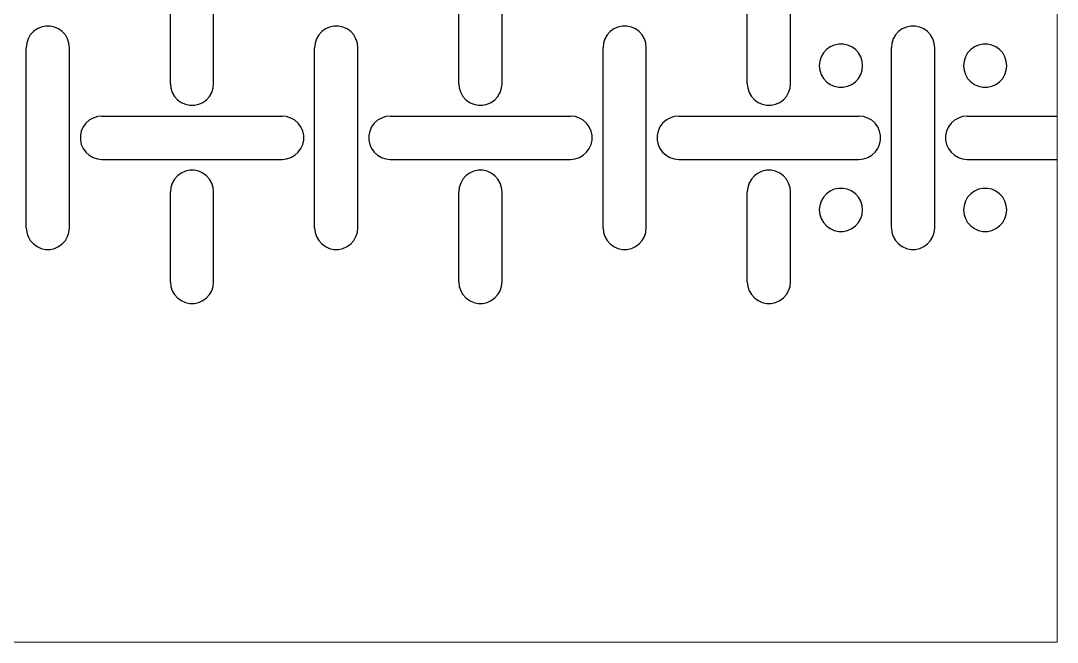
# Model space of a CAD drawing. Header units: metres. Extents: x 0 to 140, y -25 to 325.
# Drawn here: x 68.1 to 140, y -25 to 18.1 of the extents above; entities that cross this region are included whole.
import ezdxf

# ---------------------------------------------------------------- set-up
doc = ezdxf.new("R2010")
doc.units = ezdxf.units.M

msp = doc.modelspace()

# ---------------------------------------------------------------- linework, layer by layer
at = {"lineweight": 0}
for p, q in [((140, -25), (140, 325)), ((0, -25), (140, -25))]:
    msp.add_line(p, q, dxfattribs=at)
for p, q in [((78.5, 13.75), (78.5, 26.25)), ((81.5, 13.75), (81.5, 26.25)), ((98.5, 13.75), (98.5, 26.25)), ((101.5, 13.75), (101.5, 26.25)), ((118.5, 13.75), (118.5, 26.25)), ((121.5, 13.75), (121.5, 26.25)), ((68.996, 17.365), (68.786, 17.132)), ((69.25, 17.549), (68.996, 17.365)), ((69.536, 17.677), (69.25, 17.549)), ((69.843, 17.742), (69.536, 17.677)), ((70.157, 17.742), (69.843, 17.742)), ((70.464, 17.677), (70.157, 17.742)), ((70.75, 17.549), (70.464, 17.677)), ((71.004, 17.365), (70.75, 17.549)), ((71.214, 17.132), (71.004, 17.365)), ((88.996, 17.365), (88.786, 17.132)), ((89.25, 17.549), (88.996, 17.365)), ((89.536, 17.677), (89.25, 17.549)), ((89.843, 17.742), (89.536, 17.677)), ((90.157, 17.742), (89.843, 17.742)), ((90.464, 17.677), (90.157, 17.742)), ((90.75, 17.549), (90.464, 17.677)), ((91.004, 17.365), (90.75, 17.549)), ((91.214, 17.132), (91.004, 17.365)), ((108.996, 17.365), (108.786, 17.132)), ((109.25, 17.549), (108.996, 17.365)), ((109.536, 17.677), (109.25, 17.549)), ((109.843, 17.742), (109.536, 17.677)), ((110.157, 17.742), (109.843, 17.742)), ((110.464, 17.677), (110.157, 17.742)), ((110.75, 17.549), (110.464, 17.677)), ((111.004, 17.365), (110.75, 17.549)), ((111.214, 17.132), (111.004, 17.365)), ((128.996, 17.365), (128.786, 17.132)), ((129.25, 17.549), (128.996, 17.365)), ((129.536, 17.677), (129.25, 17.549)), ((129.843, 17.742), (129.536, 17.677)), ((130.157, 17.742), (129.843, 17.742)), ((130.464, 17.677), (130.157, 17.742)), ((130.75, 17.549), (130.464, 17.677)), ((131.004, 17.365), (130.75, 17.549)), ((131.214, 17.132), (131.004, 17.365)), ((68.533, 16.562), (68.5, 16.25)), ((68.63, 16.86), (68.533, 16.562)), ((68.786, 17.132), (68.63, 16.86)), ((71.37, 16.86), (71.214, 17.132)), ((71.467, 16.562), (71.37, 16.86)), ((71.5, 16.25), (71.467, 16.562)), ((88.533, 16.562), (88.5, 16.25)), ((88.63, 16.86), (88.533, 16.562)), ((88.786, 17.132), (88.63, 16.86)), ((91.37, 16.86), (91.214, 17.132)), ((91.467, 16.562), (91.37, 16.86)), ((91.5, 16.25), (91.467, 16.562)), ((108.533, 16.562), (108.5, 16.25)), ((108.63, 16.86), (108.533, 16.562)), ((108.786, 17.132), (108.63, 16.86)), ((111.37, 16.86), (111.214, 17.132)), ((111.467, 16.562), (111.37, 16.86)), ((111.5, 16.25), (111.467, 16.562)), ((128.533, 16.562), (128.5, 16.25)), ((128.63, 16.86), (128.533, 16.562)), ((128.786, 17.132), (128.63, 16.86)), ((131.37, 16.86), (131.214, 17.132)), ((131.467, 16.562), (131.37, 16.86)), ((131.5, 16.25), (131.467, 16.562)), ((68.5, 3.75), (68.5, 16.25)), ((71.5, 3.75), (71.5, 16.25)), ((88.5, 3.75), (88.5, 16.25)), ((91.5, 3.75), (91.5, 16.25)), ((108.5, 3.75), (108.5, 16.25)), ((111.5, 3.75), (111.5, 16.25)), ((123.786, 15.882), (123.63, 15.61)), ((123.996, 16.115), (123.786, 15.882)), ((124.25, 16.299), (123.996, 16.115)), ((124.536, 16.427), (124.25, 16.299)), ((124.843, 16.492), (124.536, 16.427)), ((125.157, 16.492), (124.843, 16.492)), ((125.464, 16.427), (125.157, 16.492)), ((125.75, 16.299), (125.464, 16.427)), ((126.004, 16.115), (125.75, 16.299)), ((126.214, 15.882), (126.004, 16.115)), ((126.37, 15.61), (126.214, 15.882)), ((128.5, 3.75), (128.5, 16.25)), ((131.5, 3.75), (131.5, 16.25)), ((133.786, 15.882), (133.63, 15.61)), ((133.996, 16.115), (133.786, 15.882)), ((134.25, 16.299), (133.996, 16.115)), ((134.536, 16.427), (134.25, 16.299)), ((134.843, 16.492), (134.536, 16.427)), ((135.157, 16.492), (134.843, 16.492)), ((135.464, 16.427), (135.157, 16.492)), ((135.75, 16.299), (135.464, 16.427)), ((136.004, 16.115), (135.75, 16.299)), ((136.214, 15.882), (136.004, 16.115)), ((136.37, 15.61), (136.214, 15.882)), ((123.533, 15.312), (123.5, 15)), ((123.63, 15.61), (123.533, 15.312)), ((126.467, 15.312), (126.37, 15.61)), ((126.5, 15), (126.467, 15.312)), ((133.533, 15.312), (133.5, 15)), ((133.63, 15.61), (133.533, 15.312)), ((136.467, 15.312), (136.37, 15.61)), ((136.5, 15), (136.467, 15.312)), ((123.5, 15), (123.533, 14.688)), ((123.533, 14.688), (123.63, 14.39)), ((123.63, 14.39), (123.786, 14.118)), ((126.214, 14.118), (126.37, 14.39)), ((126.37, 14.39), (126.467, 14.688)), ((126.467, 14.688), (126.5, 15)), ((133.5, 15), (133.533, 14.688)), ((133.533, 14.688), (133.63, 14.39)), ((133.63, 14.39), (133.786, 14.118)), ((136.214, 14.118), (136.37, 14.39)), ((136.37, 14.39), (136.467, 14.688)), ((136.467, 14.688), (136.5, 15)), ((78.5, 13.75), (78.533, 13.438)), ((81.467, 13.438), (81.5, 13.75)), ((98.5, 13.75), (98.533, 13.438)), ((101.467, 13.438), (101.5, 13.75)), ((118.5, 13.75), (118.533, 13.438)), ((121.467, 13.438), (121.5, 13.75)), ((123.786, 14.118), (123.996, 13.885)), ((123.996, 13.885), (124.25, 13.701)), ((124.25, 13.701), (124.536, 13.573)), ((125.464, 13.573), (125.75, 13.701)), ((125.75, 13.701), (126.004, 13.885)), ((126.004, 13.885), (126.214, 14.118)), ((133.786, 14.118), (133.996, 13.885)), ((133.996, 13.885), (134.25, 13.701)), ((134.25, 13.701), (134.536, 13.573)), ((135.464, 13.573), (135.75, 13.701)), ((135.75, 13.701), (136.004, 13.885)), ((136.004, 13.885), (136.214, 14.118)), ((78.533, 13.438), (78.63, 13.14)), ((78.63, 13.14), (78.786, 12.868)), ((81.214, 12.868), (81.37, 13.14)), ((81.37, 13.14), (81.467, 13.438)), ((98.533, 13.438), (98.63, 13.14)), ((98.63, 13.14), (98.786, 12.868)), ((101.214, 12.868), (101.37, 13.14)), ((101.37, 13.14), (101.467, 13.438)), ((118.533, 13.438), (118.63, 13.14)), ((118.63, 13.14), (118.786, 12.868)), ((121.214, 12.868), (121.37, 13.14)), ((121.37, 13.14), (121.467, 13.438)), ((124.536, 13.573), (124.843, 13.508)), ((124.843, 13.508), (125.157, 13.508)), ((125.157, 13.508), (125.464, 13.573)), ((134.536, 13.573), (134.843, 13.508)), ((134.843, 13.508), (135.157, 13.508)), ((135.157, 13.508), (135.464, 13.573)), ((78.786, 12.868), (78.996, 12.635)), ((78.996, 12.635), (79.25, 12.451)), ((79.25, 12.451), (79.536, 12.323)), ((79.536, 12.323), (79.843, 12.258)), ((79.843, 12.258), (80.157, 12.258)), ((80.157, 12.258), (80.464, 12.323)), ((80.464, 12.323), (80.75, 12.451)), ((80.75, 12.451), (81.004, 12.635)), ((81.004, 12.635), (81.214, 12.868)), ((98.786, 12.868), (98.996, 12.635)), ((98.996, 12.635), (99.25, 12.451)), ((99.25, 12.451), (99.536, 12.323)), ((99.536, 12.323), (99.843, 12.258)), ((99.843, 12.258), (100.157, 12.258)), ((100.157, 12.258), (100.464, 12.323)), ((100.464, 12.323), (100.75, 12.451)), ((100.75, 12.451), (101.004, 12.635)), ((101.004, 12.635), (101.214, 12.868)), ((118.786, 12.868), (118.996, 12.635)), ((118.996, 12.635), (119.25, 12.451)), ((119.25, 12.451), (119.536, 12.323)), ((119.536, 12.323), (119.843, 12.258)), ((119.843, 12.258), (120.157, 12.258)), ((120.157, 12.258), (120.464, 12.323)), ((120.464, 12.323), (120.75, 12.451)), ((120.75, 12.451), (121.004, 12.635)), ((121.004, 12.635), (121.214, 12.868)), ((72.635, 11.004), (72.451, 10.75)), ((72.868, 11.214), (72.635, 11.004)), ((73.14, 11.37), (72.868, 11.214)), ((73.438, 11.467), (73.14, 11.37)), ((73.75, 11.5), (73.438, 11.467)), ((73.75, 11.5), (86.25, 11.5)), ((86.562, 11.467), (86.25, 11.5)), ((86.86, 11.37), (86.562, 11.467)), ((87.132, 11.214), (86.86, 11.37)), ((87.365, 11.004), (87.132, 11.214)), ((87.549, 10.75), (87.365, 11.004)), ((92.635, 11.004), (92.451, 10.75)), ((92.868, 11.214), (92.635, 11.004)), ((93.14, 11.37), (92.868, 11.214)), ((93.438, 11.467), (93.14, 11.37)), ((93.75, 11.5), (93.438, 11.467)), ((93.75, 11.5), (106.25, 11.5)), ((106.562, 11.467), (106.25, 11.5)), ((106.86, 11.37), (106.562, 11.467)), ((107.132, 11.214), (106.86, 11.37)), ((107.365, 11.004), (107.132, 11.214)), ((107.549, 10.75), (107.365, 11.004)), ((112.635, 11.004), (112.451, 10.75)), ((112.868, 11.214), (112.635, 11.004)), ((113.14, 11.37), (112.868, 11.214)), ((113.438, 11.467), (113.14, 11.37)), ((113.75, 11.5), (113.438, 11.467)), ((113.75, 11.5), (126.25, 11.5)), ((126.562, 11.467), (126.25, 11.5)), ((126.86, 11.37), (126.562, 11.467)), ((127.132, 11.214), (126.86, 11.37)), ((127.365, 11.004), (127.132, 11.214)), ((127.549, 10.75), (127.365, 11.004)), ((132.635, 11.004), (132.451, 10.75)), ((132.868, 11.214), (132.635, 11.004)), ((133.14, 11.37), (132.868, 11.214)), ((133.438, 11.467), (133.14, 11.37)), ((133.75, 11.5), (133.438, 11.467)), ((133.75, 11.5), (140, 11.5)), ((72.323, 10.464), (72.258, 10.157)), ((72.258, 10.157), (72.258, 9.843)), ((72.451, 10.75), (72.323, 10.464)), ((87.677, 10.464), (87.549, 10.75)), ((87.742, 10.157), (87.677, 10.464)), ((87.742, 9.843), (87.742, 10.157)), ((92.323, 10.464), (92.258, 10.157)), ((92.258, 10.157), (92.258, 9.843)), ((92.451, 10.75), (92.323, 10.464)), ((107.677, 10.464), (107.549, 10.75)), ((107.742, 10.157), (107.677, 10.464)), ((107.742, 9.843), (107.742, 10.157)), ((112.323, 10.464), (112.258, 10.157)), ((112.258, 10.157), (112.258, 9.843)), ((112.451, 10.75), (112.323, 10.464)), ((127.677, 10.464), (127.549, 10.75)), ((127.742, 10.157), (127.677, 10.464)), ((127.742, 9.843), (127.742, 10.157)), ((132.323, 10.464), (132.258, 10.157)), ((132.258, 10.157), (132.258, 9.843)), ((132.451, 10.75), (132.323, 10.464)), ((72.258, 9.843), (72.323, 9.536)), ((72.323, 9.536), (72.451, 9.25)), ((87.549, 9.25), (87.677, 9.536)), ((87.677, 9.536), (87.742, 9.843)), ((92.258, 9.843), (92.323, 9.536)), ((92.323, 9.536), (92.451, 9.25)), ((107.549, 9.25), (107.677, 9.536)), ((107.677, 9.536), (107.742, 9.843)), ((112.258, 9.843), (112.323, 9.536)), ((112.323, 9.536), (112.451, 9.25)), ((127.549, 9.25), (127.677, 9.536)), ((127.677, 9.536), (127.742, 9.843)), ((132.258, 9.843), (132.323, 9.536)), ((132.323, 9.536), (132.451, 9.25)), ((72.451, 9.25), (72.635, 8.996)), ((72.635, 8.996), (72.868, 8.786)), ((72.868, 8.786), (73.14, 8.63)), ((73.14, 8.63), (73.438, 8.533)), ((86.562, 8.533), (86.86, 8.63)), ((86.86, 8.63), (87.132, 8.786)), ((87.132, 8.786), (87.365, 8.996)), ((87.365, 8.996), (87.549, 9.25)), ((92.451, 9.25), (92.635, 8.996)), ((92.635, 8.996), (92.868, 8.786)), ((92.868, 8.786), (93.14, 8.63)), ((93.14, 8.63), (93.438, 8.533)), ((106.562, 8.533), (106.86, 8.63)), ((106.86, 8.63), (107.132, 8.786)), ((107.132, 8.786), (107.365, 8.996)), ((107.365, 8.996), (107.549, 9.25)), ((112.451, 9.25), (112.635, 8.996)), ((112.635, 8.996), (112.868, 8.786)), ((112.868, 8.786), (113.14, 8.63)), ((113.14, 8.63), (113.438, 8.533)), ((126.562, 8.533), (126.86, 8.63)), ((126.86, 8.63), (127.132, 8.786)), ((127.132, 8.786), (127.365, 8.996)), ((127.365, 8.996), (127.549, 9.25)), ((132.451, 9.25), (132.635, 8.996)), ((132.635, 8.996), (132.868, 8.786)), ((132.868, 8.786), (133.14, 8.63)), ((133.14, 8.63), (133.438, 8.533)), ((73.438, 8.533), (73.75, 8.5)), ((73.75, 8.5), (86.25, 8.5)), ((86.25, 8.5), (86.562, 8.533)), ((93.438, 8.533), (93.75, 8.5)), ((93.75, 8.5), (106.25, 8.5)), ((106.25, 8.5), (106.562, 8.533)), ((113.438, 8.533), (113.75, 8.5)), ((113.75, 8.5), (126.25, 8.5)), ((126.25, 8.5), (126.562, 8.533)), ((133.438, 8.533), (133.75, 8.5)), ((133.75, 8.5), (140, 8.5)), ((78.996, 7.365), (78.786, 7.132)), ((79.25, 7.549), (78.996, 7.365)), ((79.536, 7.677), (79.25, 7.549)), ((79.843, 7.742), (79.536, 7.677)), ((80.157, 7.742), (79.843, 7.742)), ((80.464, 7.677), (80.157, 7.742)), ((80.75, 7.549), (80.464, 7.677)), ((81.004, 7.365), (80.75, 7.549)), ((81.214, 7.132), (81.004, 7.365)), ((98.996, 7.365), (98.786, 7.132)), ((99.25, 7.549), (98.996, 7.365)), ((99.536, 7.677), (99.25, 7.549)), ((99.843, 7.742), (99.536, 7.677)), ((100.157, 7.742), (99.843, 7.742)), ((100.464, 7.677), (100.157, 7.742)), ((100.75, 7.549), (100.464, 7.677)), ((101.004, 7.365), (100.75, 7.549)), ((101.214, 7.132), (101.004, 7.365)), ((118.996, 7.365), (118.786, 7.132)), ((119.25, 7.549), (118.996, 7.365)), ((119.536, 7.677), (119.25, 7.549)), ((119.843, 7.742), (119.536, 7.677)), ((120.157, 7.742), (119.843, 7.742)), ((120.464, 7.677), (120.157, 7.742)), ((120.75, 7.549), (120.464, 7.677)), ((121.004, 7.365), (120.75, 7.549)), ((121.214, 7.132), (121.004, 7.365)), ((78.533, 6.562), (78.5, 6.25)), ((78.63, 6.86), (78.533, 6.562)), ((78.786, 7.132), (78.63, 6.86)), ((81.37, 6.86), (81.214, 7.132)), ((81.467, 6.562), (81.37, 6.86)), ((81.5, 6.25), (81.467, 6.562)), ((98.533, 6.562), (98.5, 6.25)), ((98.63, 6.86), (98.533, 6.562)), ((98.786, 7.132), (98.63, 6.86)), ((101.37, 6.86), (101.214, 7.132)), ((101.467, 6.562), (101.37, 6.86)), ((101.5, 6.25), (101.467, 6.562)), ((118.533, 6.562), (118.5, 6.25)), ((118.63, 6.86), (118.533, 6.562)), ((118.786, 7.132), (118.63, 6.86)), ((121.37, 6.86), (121.214, 7.132)), ((121.467, 6.562), (121.37, 6.86)), ((121.5, 6.25), (121.467, 6.562)), ((124.843, 6.492), (124.536, 6.427)), ((125.157, 6.492), (124.843, 6.492)), ((125.464, 6.427), (125.157, 6.492)), ((134.843, 6.492), (134.536, 6.427)), ((135.157, 6.492), (134.843, 6.492)), ((135.464, 6.427), (135.157, 6.492)), ((78.5, 0), (78.5, 6.25)), ((81.5, 0), (81.5, 6.25)), ((98.5, 0), (98.5, 6.25)), ((101.5, 0), (101.5, 6.25)), ((118.5, 0), (118.5, 6.25)), ((121.5, 0), (121.5, 6.25)), ((123.786, 5.882), (123.63, 5.61)), ((123.996, 6.115), (123.786, 5.882)), ((124.25, 6.299), (123.996, 6.115)), ((124.536, 6.427), (124.25, 6.299)), ((125.75, 6.299), (125.464, 6.427)), ((126.004, 6.115), (125.75, 6.299)), ((126.214, 5.882), (126.004, 6.115)), ((126.37, 5.61), (126.214, 5.882)), ((133.786, 5.882), (133.63, 5.61)), ((133.996, 6.115), (133.786, 5.882)), ((134.25, 6.299), (133.996, 6.115)), ((134.536, 6.427), (134.25, 6.299)), ((135.75, 6.299), (135.464, 6.427)), ((136.004, 6.115), (135.75, 6.299)), ((136.214, 5.882), (136.004, 6.115)), ((136.37, 5.61), (136.214, 5.882)), ((123.533, 5.312), (123.5, 5)), ((123.63, 5.61), (123.533, 5.312)), ((126.467, 5.312), (126.37, 5.61)), ((126.5, 5), (126.467, 5.312)), ((133.533, 5.312), (133.5, 5)), ((133.63, 5.61), (133.533, 5.312)), ((136.467, 5.312), (136.37, 5.61)), ((136.5, 5), (136.467, 5.312)), ((123.5, 5), (123.533, 4.688)), ((123.533, 4.688), (123.63, 4.39)), ((123.63, 4.39), (123.786, 4.118)), ((126.214, 4.118), (126.37, 4.39)), ((126.37, 4.39), (126.467, 4.688)), ((126.467, 4.688), (126.5, 5)), ((133.5, 5), (133.533, 4.688)), ((133.533, 4.688), (133.63, 4.39)), ((133.63, 4.39), (133.786, 4.118)), ((136.214, 4.118), (136.37, 4.39)), ((136.37, 4.39), (136.467, 4.688)), ((136.467, 4.688), (136.5, 5)), ((68.5, 3.75), (68.533, 3.438)), ((71.467, 3.438), (71.5, 3.75)), ((88.5, 3.75), (88.533, 3.438)), ((91.467, 3.438), (91.5, 3.75)), ((108.5, 3.75), (108.533, 3.438)), ((111.467, 3.438), (111.5, 3.75)), ((123.786, 4.118), (123.996, 3.885)), ((123.996, 3.885), (124.25, 3.701)), ((124.25, 3.701), (124.536, 3.573)), ((125.464, 3.573), (125.75, 3.701)), ((125.75, 3.701), (126.004, 3.885)), ((126.004, 3.885), (126.214, 4.118)), ((128.5, 3.75), (128.533, 3.438)), ((131.467, 3.438), (131.5, 3.75)), ((133.786, 4.118), (133.996, 3.885)), ((133.996, 3.885), (134.25, 3.701)), ((134.25, 3.701), (134.536, 3.573)), ((135.464, 3.573), (135.75, 3.701)), ((135.75, 3.701), (136.004, 3.885)), ((136.004, 3.885), (136.214, 4.118)), ((68.533, 3.438), (68.63, 3.14)), ((68.63, 3.14), (68.786, 2.868)), ((71.214, 2.868), (71.37, 3.14)), ((71.37, 3.14), (71.467, 3.438)), ((88.533, 3.438), (88.63, 3.14)), ((88.63, 3.14), (88.786, 2.868)), ((91.214, 2.868), (91.37, 3.14)), ((91.37, 3.14), (91.467, 3.438)), ((108.533, 3.438), (108.63, 3.14)), ((108.63, 3.14), (108.786, 2.868)), ((111.214, 2.868), (111.37, 3.14)), ((111.37, 3.14), (111.467, 3.438)), ((124.536, 3.573), (124.843, 3.508)), ((124.843, 3.508), (125.157, 3.508)), ((125.157, 3.508), (125.464, 3.573)), ((128.533, 3.438), (128.63, 3.14)), ((128.63, 3.14), (128.786, 2.868)), ((131.214, 2.868), (131.37, 3.14)), ((131.37, 3.14), (131.467, 3.438)), ((134.536, 3.573), (134.843, 3.508)), ((134.843, 3.508), (135.157, 3.508)), ((135.157, 3.508), (135.464, 3.573)), ((68.786, 2.868), (68.996, 2.635)), ((68.996, 2.635), (69.25, 2.451)), ((69.25, 2.451), (69.536, 2.323)), ((69.536, 2.323), (69.843, 2.258)), ((69.843, 2.258), (70.157, 2.258)), ((70.157, 2.258), (70.464, 2.323)), ((70.464, 2.323), (70.75, 2.451)), ((70.75, 2.451), (71.004, 2.635)), ((71.004, 2.635), (71.214, 2.868)), ((88.786, 2.868), (88.996, 2.635)), ((88.996, 2.635), (89.25, 2.451)), ((89.25, 2.451), (89.536, 2.323)), ((89.536, 2.323), (89.843, 2.258)), ((89.843, 2.258), (90.157, 2.258)), ((90.157, 2.258), (90.464, 2.323)), ((90.464, 2.323), (90.75, 2.451)), ((90.75, 2.451), (91.004, 2.635)), ((91.004, 2.635), (91.214, 2.868)), ((108.786, 2.868), (108.996, 2.635)), ((108.996, 2.635), (109.25, 2.451)), ((109.25, 2.451), (109.536, 2.323)), ((109.536, 2.323), (109.843, 2.258)), ((109.843, 2.258), (110.157, 2.258)), ((110.157, 2.258), (110.464, 2.323)), ((110.464, 2.323), (110.75, 2.451)), ((110.75, 2.451), (111.004, 2.635)), ((111.004, 2.635), (111.214, 2.868)), ((128.786, 2.868), (128.996, 2.635)), ((128.996, 2.635), (129.25, 2.451)), ((129.25, 2.451), (129.536, 2.323)), ((129.536, 2.323), (129.843, 2.258)), ((129.843, 2.258), (130.157, 2.258)), ((130.157, 2.258), (130.464, 2.323)), ((130.464, 2.323), (130.75, 2.451)), ((130.75, 2.451), (131.004, 2.635)), ((131.004, 2.635), (131.214, 2.868)), ((78.5, 0), (78.533, -0.312)), ((98.5, 0), (98.533, -0.312)), ((118.5, 0), (118.533, -0.312)), ((78.533, -0.312), (78.63, -0.61)), ((78.63, -0.61), (78.786, -0.882)), ((81.214, -0.882), (81.37, -0.61)), ((81.37, -0.61), (81.467, -0.312)), ((81.467, -0.312), (81.5, 0)), ((98.533, -0.312), (98.63, -0.61)), ((98.63, -0.61), (98.786, -0.882)), ((101.214, -0.882), (101.37, -0.61)), ((101.37, -0.61), (101.467, -0.312)), ((101.467, -0.312), (101.5, 0)), ((118.533, -0.312), (118.63, -0.61)), ((118.63, -0.61), (118.786, -0.882)), ((121.214, -0.882), (121.37, -0.61)), ((121.37, -0.61), (121.467, -0.312)), ((121.467, -0.312), (121.5, 0)), ((78.786, -0.882), (78.996, -1.115)), ((78.996, -1.115), (79.25, -1.299)), ((79.25, -1.299), (79.536, -1.427)), ((79.536, -1.427), (79.843, -1.492)), ((80.157, -1.492), (80.464, -1.427)), ((80.464, -1.427), (80.75, -1.299)), ((80.75, -1.299), (81.004, -1.115)), ((81.004, -1.115), (81.214, -0.882)), ((98.786, -0.882), (98.996, -1.115)), ((98.996, -1.115), (99.25, -1.299)), ((99.25, -1.299), (99.536, -1.427)), ((99.536, -1.427), (99.843, -1.492)), ((100.157, -1.492), (100.464, -1.427)), ((100.464, -1.427), (100.75, -1.299)), ((100.75, -1.299), (101.004, -1.115)), ((101.004, -1.115), (101.214, -0.882)), ((118.786, -0.882), (118.996, -1.115)), ((118.996, -1.115), (119.25, -1.299)), ((119.25, -1.299), (119.536, -1.427)), ((119.536, -1.427), (119.843, -1.492)), ((120.157, -1.492), (120.464, -1.427)), ((120.464, -1.427), (120.75, -1.299)), ((120.75, -1.299), (121.004, -1.115)), ((121.004, -1.115), (121.214, -0.882)), ((79.843, -1.492), (80.157, -1.492)), ((99.843, -1.492), (100.157, -1.492)), ((119.843, -1.492), (120.157, -1.492))]:
    msp.add_line(p, q)

doc.saveas('drawing.dxf')
